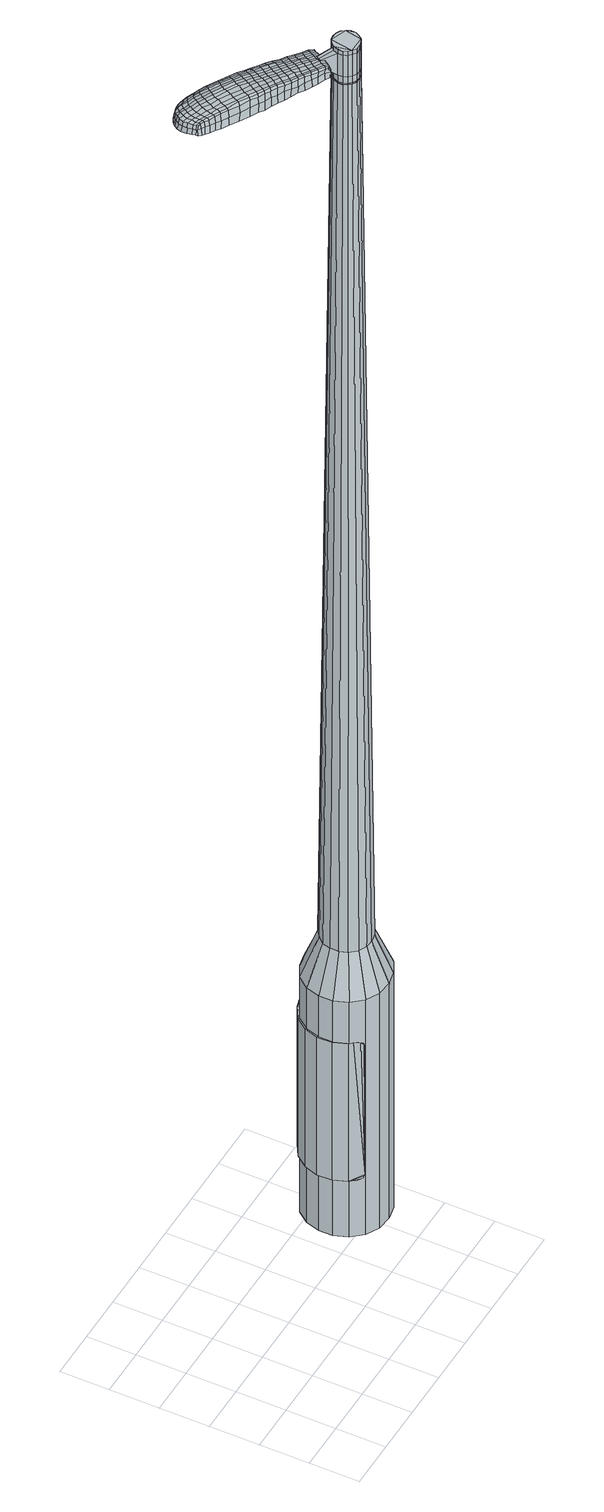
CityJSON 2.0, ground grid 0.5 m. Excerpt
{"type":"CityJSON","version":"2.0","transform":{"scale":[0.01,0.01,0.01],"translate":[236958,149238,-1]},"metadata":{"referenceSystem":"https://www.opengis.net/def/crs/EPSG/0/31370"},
"CityObjects":{
"object1":{"type":"GenericCityObject","attributes":{"cluster":271,"mean_distance_to_centroid":0.177,"new_centroid_x":236960.61,"new_centroid_y":149239.27,"mean_distance_to_camera":7.05,"H1":11.97,"H2":8.69,"Z_final":111.87,"cluster2":-1,"proj_x":236963.17,"proj_y":149234.54,"id_line":38712,"bearing_l":241.57,"distance":5.37,"orientation":"right","G_obj":151.57},"geometry":[{"type":"MultiSurface","lod":"2","boundaries":[[[0,1,2,3]],[[1,4,5,2]],[[4,6,7,5]],[[6,8,9,7]],[[8,10,11,9]],[[10,12,13,11]],[[12,14,15,13]],[[14,16,17,15]],[[16,18,19,17]],[[18,20,21,19]],[[20,22,23,21]],[[22,24,25,23]],[[24,26,27,25]],[[26,28,29,27]],[[28,30,31,29]],[[30,32,33,31]],[[32,34,35,33]],[[34,0,3,35]],[[36,37,38,39]],[[38,40,41,42]],[[41,43,42]],[[42,44,45,46]],[[45,47,46]],[[46,48,49,50]],[[49,51,50]],[[42,46,50,38]],[[50,52,39,38]],[[53,36,39]],[[2,5,7,35]],[[7,9,11,15]],[[11,13,15]],[[15,17,19,23]],[[19,21,23]],[[23,25,27,31]],[[27,29,31]],[[15,23,31,7]],[[31,33,35,7]],[[3,2,35]],[[1,0,54,55]],[[0,34,56,54]],[[34,32,57,56]],[[32,30,58,57]],[[30,28,59,58]],[[28,26,60,59]],[[26,24,61,60]],[[24,22,62,61]],[[22,20,63,62]],[[20,18,64,63]],[[18,16,65,64]],[[16,14,66,65]],[[14,12,67,66]],[[12,10,68,67]],[[10,8,69,68]],[[8,6,70,69]],[[6,4,71,70]],[[4,1,55,71]],[[55,54,72,73]],[[54,56,74,72]],[[56,57,75,74]],[[57,58,76,75]],[[58,59,77,76]],[[59,60,78,77]],[[60,61,79,78]],[[61,62,80,79]],[[62,63,81,80]],[[63,64,82,81]],[[64,65,83,82]],[[65,66,84,83]],[[66,67,85,84]],[[67,68,86,85]],[[68,69,87,86]],[[69,70,88,87]],[[70,71,89,88]],[[71,55,73,89]],[[90,91,92,73]],[[93,94,91,90]],[[95,96,94,93]],[[97,98,96,95]],[[99,100,98,97]],[[101,102,100,99]],[[79,103,102,101]],[[80,104,103,79]],[[105,106,104,80]],[[82,107,106,105]],[[108,109,107,82]],[[110,111,109,108]],[[85,112,111,110]],[[113,114,112,85]],[[115,116,114,113]],[[117,118,116,115]],[[119,120,118,117]],[[73,92,120,119]],[[121,122,123,124]],[[125,121,124,126]],[[127,125,126,128]],[[129,127,128,130]],[[131,129,130,132]],[[133,131,132,134]],[[135,133,134,136]],[[137,135,136,138]],[[139,137,138,140]],[[141,139,140,142]],[[143,141,142,144]],[[145,143,144,146]],[[147,145,146,148]],[[149,147,148,150]],[[151,149,150,152]],[[153,151,152,154]],[[72,90,73]],[[72,74,93,90]],[[74,75,95,93]],[[75,76,97,95]],[[76,77,99,97]],[[77,78,101,99]],[[78,79,101]],[[81,105,80]],[[81,82,105]],[[83,108,82]],[[83,84,110,108]],[[84,85,110]],[[86,113,85]],[[86,87,115,113]],[[87,88,117,115]],[[88,89,119,117]],[[89,73,119]],[[155,92,91]],[[156,120,92]],[[156,157,118,120]],[[157,158,116,118]],[[158,159,114,116]],[[159,112,114]],[[160,111,112]],[[160,161,109,111]],[[161,107,109]],[[162,106,107]],[[162,104,106]],[[163,102,103]],[[163,164,100,102]],[[164,165,98,100]],[[165,166,96,98]],[[166,167,94,96]],[[167,155,91,94]],[[39,52,153,168]],[[92,155,169,154]],[[53,39,168,122]],[[155,167,123,169]],[[36,53,122,121]],[[167,166,124,123]],[[37,36,121,125]],[[166,165,126,124]],[[38,37,125,127]],[[165,164,128,126]],[[40,38,127,129]],[[164,163,130,128]],[[41,40,129,131]],[[163,103,132,130]],[[43,41,131,133]],[[103,104,134,132]],[[42,43,133,135]],[[104,162,136,134]],[[44,42,135,137]],[[162,107,138,136]],[[45,44,137,139]],[[107,161,140,138]],[[47,45,139,141]],[[161,160,142,140]],[[46,47,141,143]],[[160,112,144,142]],[[48,46,143,145]],[[112,159,146,144]],[[49,48,145,147]],[[159,158,148,146]],[[51,49,147,149]],[[158,157,150,148]],[[50,51,149,151]],[[157,156,152,150]],[[52,50,151,153]],[[156,92,154,152]],[[153,154,170,171]],[[154,169,172,170]],[[169,123,173,172]],[[123,122,174,173]],[[122,168,175,174]],[[168,153,171,175]],[[176,177,178,179]],[[180,176,179,181]],[[176,180,182,183]],[[177,176,183,184]],[[185,186,187,188]],[[189,185,188,190]],[[185,189,191,192]],[[186,185,192,193]],[[194,195,196,197]],[[198,194,197,199]],[[194,198,200,201]],[[195,194,201,202]],[[203,204,205,206]],[[207,203,206,208]],[[203,207,209,210]],[[204,203,210,211]],[[212,213,214,215]],[[216,212,215,217]],[[212,216,218,219]],[[213,212,219,220]],[[221,222,223,224]],[[225,221,224,226]],[[221,225,227,228]],[[222,221,228,229]],[[230,231,232,233]],[[222,230,233,223]],[[230,222,229,234]],[[231,230,234,235]],[[236,237,238,239]],[[231,236,239,232]],[[236,231,235,240]],[[237,236,240,241]],[[242,180,181,243]],[[237,242,243,238]],[[242,237,241,244]],[[180,242,244,182]],[[245,246,247,248]],[[249,245,248,250]],[[245,249,251,252]],[[246,245,252,253]],[[254,255,256,257]],[[246,254,257,247]],[[254,246,253,258]],[[255,254,258,259]],[[260,261,262,263]],[[255,260,263,256]],[[260,255,259,264]],[[261,260,264,265]],[[266,267,268,269]],[[261,266,269,262]],[[266,261,265,270]],[[267,266,270,271]],[[272,177,184,273]],[[267,272,273,268]],[[272,267,271,274]],[[177,272,274,178]],[[275,276,277,278]],[[279,275,278,280]],[[275,279,281,282]],[[276,275,282,283]],[[284,285,286,287]],[[276,284,287,277]],[[284,276,283,288]],[[285,284,288,289]],[[290,291,292,293]],[[285,290,293,286]],[[290,285,289,294]],[[291,290,294,295]],[[296,189,190,297]],[[291,296,297,292]],[[296,291,295,298]],[[189,296,298,191]],[[299,300,301,302]],[[303,299,302,304]],[[299,303,305,306]],[[300,299,306,307]],[[308,309,310,311]],[[300,308,311,301]],[[308,300,307,312]],[[309,308,312,313]],[[314,315,316,317]],[[309,314,317,310]],[[314,309,313,318]],[[315,314,318,319]],[[320,321,322,323]],[[315,320,323,316]],[[320,315,319,324]],[[321,320,324,325]],[[326,186,193,327]],[[321,326,327,322]],[[326,321,325,328]],[[186,326,328,187]],[[329,215,214,330]],[[331,329,330,332]],[[329,331,333,334]],[[215,329,334,217]],[[335,331,332,336]],[[337,335,336,338]],[[335,337,339,340]],[[331,335,340,333]],[[341,337,338,342]],[[343,341,342,344]],[[341,343,345,346]],[[337,341,346,339]],[[347,343,344,348]],[[349,347,348,350]],[[347,349,351,352]],[[343,347,352,345]],[[353,349,350,354]],[[204,353,354,205]],[[353,204,211,355]],[[349,353,355,351]],[[356,357,202,201]],[[358,356,201,200]],[[356,358,359,360]],[[357,356,360,361]],[[362,363,361,360]],[[364,362,360,359]],[[362,364,365,366]],[[363,362,366,367]],[[368,369,367,366]],[[370,368,366,365]],[[368,370,371,372]],[[369,368,372,373]],[[374,375,373,372]],[[376,374,372,371]],[[374,376,209,207]],[[375,374,207,208]],[[377,378,379,380]],[[279,377,380,281]],[[377,279,280,381]],[[378,377,381,382]],[[383,198,199,384]],[[378,383,384,379]],[[383,378,382,385]],[[198,383,385,200]],[[386,387,388,389]],[[225,386,389,227]],[[386,225,226,390]],[[387,386,390,391]],[[392,393,394,395]],[[387,392,395,388]],[[392,387,391,396]],[[393,392,396,397]],[[398,195,202,399]],[[393,398,399,394]],[[398,393,397,400]],[[195,398,400,196]],[[401,402,403,404]],[[183,401,404,184]],[[401,183,182,405]],[[402,401,405,406]],[[407,408,409,410]],[[402,407,410,403]],[[407,402,406,411]],[[408,407,411,412]],[[413,206,205,414]],[[408,413,414,409]],[[413,408,412,415]],[[206,413,415,208]],[[416,417,418,419]],[[188,416,419,190]],[[416,188,187,420]],[[417,416,420,421]],[[422,210,209,423]],[[417,422,423,418]],[[422,417,421,424]],[[210,422,424,211]],[[425,426,427,428]],[[303,425,428,305]],[[425,303,304,429]],[[426,425,429,430]],[[431,216,217,432]],[[426,431,432,427]],[[431,426,430,433]],[[216,431,433,218]],[[434,435,436,437]],[[249,434,437,251]],[[434,249,250,438]],[[435,434,438,439]],[[440,441,442,443]],[[435,440,443,436]],[[440,435,439,444]],[[441,440,444,445]],[[446,213,220,447]],[[441,446,447,442]],[[446,441,445,448]],[[213,446,448,214]],[[449,450,439,438]],[[248,449,438,250]],[[449,248,247,451]],[[450,449,451,452]],[[453,454,445,444]],[[450,453,444,439]],[[453,450,452,455]],[[454,453,455,456]],[[457,330,214,448]],[[454,457,448,445]],[[457,454,456,458]],[[330,457,458,332]],[[459,460,461,462]],[[306,459,462,307]],[[459,306,305,428]],[[460,459,428,427]],[[463,334,333,464]],[[460,463,464,461]],[[463,460,427,432]],[[334,463,432,217]],[[465,466,452,451]],[[257,465,451,247]],[[465,257,256,467]],[[466,465,467,468]],[[469,470,456,455]],[[466,469,455,452]],[[469,466,468,471]],[[470,469,471,472]],[[473,336,332,458]],[[470,473,458,456]],[[473,470,472,474]],[[336,473,474,338]],[[475,476,477,478]],[[312,475,478,313]],[[475,312,307,462]],[[476,475,462,461]],[[479,340,339,480]],[[476,479,480,477]],[[479,476,461,464]],[[340,479,464,333]],[[481,482,468,467]],[[263,481,467,256]],[[481,263,262,483]],[[482,481,483,484]],[[485,486,472,471]],[[482,485,471,468]],[[485,482,484,487]],[[486,485,487,488]],[[489,342,338,474]],[[486,489,474,472]],[[489,486,488,490]],[[342,489,490,344]],[[491,492,493,494]],[[318,491,494,319]],[[491,318,313,478]],[[492,491,478,477]],[[495,346,345,496]],[[492,495,496,493]],[[495,492,477,480]],[[346,495,480,339]],[[497,498,484,483]],[[269,497,483,262]],[[497,269,268,499]],[[498,497,499,500]],[[501,502,488,487]],[[498,501,487,484]],[[501,498,500,503]],[[502,501,503,504]],[[505,348,344,490]],[[502,505,490,488]],[[505,502,504,506]],[[348,505,506,350]],[[507,508,509,510]],[[324,507,510,325]],[[507,324,319,494]],[[508,507,494,493]],[[511,352,351,512]],[[508,511,512,509]],[[511,508,493,496]],[[352,511,496,345]],[[513,514,500,499]],[[273,513,499,268]],[[513,273,184,404]],[[514,513,404,403]],[[515,516,504,503]],[[514,515,503,500]],[[515,514,403,410]],[[516,515,410,409]],[[517,354,350,506]],[[516,517,506,504]],[[517,516,409,414]],[[354,517,414,205]],[[518,519,421,420]],[[328,518,420,187]],[[518,328,325,510]],[[519,518,510,509]],[[520,355,211,424]],[[519,520,424,421]],[[520,519,509,512]],[[355,520,512,351]],[[521,522,382,381]],[[278,521,381,280]],[[521,278,277,523]],[[522,521,523,524]],[[525,358,200,385]],[[522,525,385,382]],[[525,522,524,526]],[[358,525,526,359]],[[527,528,529,530]],[[228,527,530,229]],[[527,228,227,389]],[[528,527,389,388]],[[531,532,533,534]],[[528,531,534,529]],[[531,528,388,395]],[[532,531,395,394]],[[535,357,361,536]],[[532,535,536,533]],[[535,532,394,399]],[[357,535,399,202]],[[537,538,524,523]],[[287,537,523,277]],[[537,287,286,539]],[[538,537,539,540]],[[541,364,359,526]],[[538,541,526,524]],[[541,538,540,542]],[[364,541,542,365]],[[543,544,545,546]],[[234,543,546,235]],[[543,234,229,530]],[[544,543,530,529]],[[547,548,549,550]],[[544,547,550,545]],[[547,544,529,534]],[[548,547,534,533]],[[551,363,367,552]],[[548,551,552,549]],[[551,548,533,536]],[[363,551,536,361]],[[553,554,540,539]],[[293,553,539,286]],[[553,293,292,555]],[[554,553,555,556]],[[557,370,365,542]],[[554,557,542,540]],[[557,554,556,558]],[[370,557,558,371]],[[559,560,561,562]],[[240,559,562,241]],[[559,240,235,546]],[[560,559,546,545]],[[563,564,565,566]],[[560,563,566,561]],[[563,560,545,550]],[[564,563,550,549]],[[567,369,373,568]],[[564,567,568,565]],[[567,564,549,552]],[[369,567,552,367]],[[569,570,556,555]],[[297,569,555,292]],[[569,297,190,419]],[[570,569,419,418]],[[571,376,371,558]],[[570,571,558,556]],[[571,570,418,423]],[[376,571,423,209]],[[572,573,406,405]],[[244,572,405,182]],[[572,244,241,562]],[[573,572,562,561]],[[574,575,412,411]],[[573,574,411,406]],[[574,573,561,566]],[[575,574,566,565]],[[576,375,208,415]],[[575,576,415,412]],[[576,575,565,568]],[[375,576,568,373]],[[577,578,579,580]],[[580,579,581,582]],[[583,581,579,584]],[[584,579,578,585]],[[586,587,588,589]],[[589,588,590,591]],[[592,590,588,593]],[[593,588,587,594]],[[595,596,597,598]],[[598,597,599,600]],[[601,599,597,602]],[[602,597,596,603]],[[604,605,606,607]],[[607,606,608,609]],[[610,608,606,611]],[[611,606,605,612]],[[613,614,615,616]],[[616,615,617,618]],[[619,617,615,620]],[[620,615,614,621]],[[622,623,624,625]],[[625,624,626,627]],[[628,626,624,629]],[[629,624,623,630]],[[631,632,633,634]],[[634,633,623,622]],[[630,623,633,635]],[[635,633,632,636]],[[637,638,639,640]],[[640,639,632,631]],[[636,632,639,641]],[[641,639,638,642]],[[582,581,643,644]],[[644,643,638,637]],[[642,638,643,645]],[[645,643,581,583]],[[646,647,648,649]],[[649,648,650,651]],[[652,650,648,653]],[[653,648,647,654]],[[655,656,657,658]],[[658,657,647,646]],[[654,647,657,659]],[[659,657,656,660]],[[661,662,663,664]],[[664,663,656,655]],[[660,656,663,665]],[[665,663,662,666]],[[667,668,669,670]],[[670,669,662,661]],[[666,662,669,671]],[[671,669,668,672]],[[585,578,673,674]],[[674,673,668,667]],[[672,668,673,675]],[[675,673,578,577]],[[676,677,678,679]],[[679,678,680,681]],[[682,680,678,683]],[[683,678,677,684]],[[685,686,687,688]],[[688,687,677,676]],[[684,677,687,689]],[[689,687,686,690]],[[691,692,693,694]],[[694,693,686,685]],[[690,686,693,695]],[[695,693,692,696]],[[591,590,697,698]],[[698,697,692,691]],[[696,692,697,699]],[[699,697,590,592]],[[700,701,702,703]],[[703,702,704,705]],[[706,704,702,707]],[[707,702,701,708]],[[709,710,711,712]],[[712,711,701,700]],[[708,701,711,713]],[[713,711,710,714]],[[715,716,717,718]],[[718,717,710,709]],[[714,710,717,719]],[[719,717,716,720]],[[721,722,723,724]],[[724,723,716,715]],[[720,716,723,725]],[[725,723,722,726]],[[594,587,727,728]],[[728,727,722,721]],[[726,722,727,729]],[[729,727,587,586]],[[613,616,730,731]],[[731,730,732,733]],[[734,732,730,735]],[[735,730,616,618]],[[733,732,736,737]],[[737,736,738,739]],[[740,738,736,741]],[[741,736,732,734]],[[739,738,742,743]],[[743,742,744,745]],[[746,744,742,747]],[[747,742,738,740]],[[745,744,748,749]],[[749,748,750,751]],[[752,750,748,753]],[[753,748,744,746]],[[751,750,754,755]],[[755,754,605,604]],[[612,605,754,756]],[[756,754,750,752]],[[603,757,758,602]],[[602,758,759,601]],[[760,759,758,761]],[[761,758,757,762]],[[762,763,764,761]],[[761,764,765,760]],[[766,765,764,767]],[[767,764,763,768]],[[768,769,770,767]],[[767,770,771,766]],[[772,771,770,773]],[[773,770,769,774]],[[774,775,776,773]],[[773,776,777,772]],[[610,777,776,608]],[[608,776,775,609]],[[778,779,780,781]],[[781,780,680,682]],[[681,680,780,782]],[[782,780,779,783]],[[600,599,784,785]],[[785,784,779,778]],[[783,779,784,786]],[[786,784,599,601]],[[787,788,789,790]],[[790,789,626,628]],[[627,626,789,791]],[[791,789,788,792]],[[793,794,795,796]],[[796,795,788,787]],[[792,788,795,797]],[[797,795,794,798]],[[603,596,799,800]],[[800,799,794,793]],[[798,794,799,801]],[[801,799,596,595]],[[802,803,804,805]],[[805,804,584,585]],[[583,584,804,806]],[[806,804,803,807]],[[808,809,810,811]],[[811,810,803,802]],[[807,803,810,812]],[[812,810,809,813]],[[604,607,814,815]],[[815,814,809,808]],[[813,809,814,816]],[[816,814,607,609]],[[817,818,819,820]],[[820,819,589,591]],[[586,589,819,821]],[[821,819,818,822]],[[610,611,823,824]],[[824,823,818,817]],[[822,818,823,825]],[[825,823,611,612]],[[826,827,828,829]],[[829,828,704,706]],[[705,704,828,830]],[[830,828,827,831]],[[618,617,832,833]],[[833,832,827,826]],[[831,827,832,834]],[[834,832,617,619]],[[835,836,837,838]],[[838,837,650,652]],[[651,650,837,839]],[[839,837,836,840]],[[841,842,843,844]],[[844,843,836,835]],[[840,836,843,845]],[[845,843,842,846]],[[621,614,847,848]],[[848,847,842,841]],[[846,842,847,849]],[[849,847,614,613]],[[840,850,851,839]],[[839,851,649,651]],[[646,649,851,852]],[[852,851,850,853]],[[846,854,855,845]],[[845,855,850,840]],[[853,850,855,856]],[[856,855,854,857]],[[613,731,858,849]],[[849,858,854,846]],[[857,854,858,859]],[[859,858,731,733]],[[860,861,862,863]],[[863,862,707,708]],[[706,707,862,829]],[[829,862,861,826]],[[734,735,864,865]],[[865,864,861,860]],[[826,861,864,833]],[[833,864,735,618]],[[853,866,867,852]],[[852,867,658,646]],[[655,658,867,868]],[[868,867,866,869]],[[857,870,871,856]],[[856,871,866,853]],[[869,866,871,872]],[[872,871,870,873]],[[733,737,874,859]],[[859,874,870,857]],[[873,870,874,875]],[[875,874,737,739]],[[876,877,878,879]],[[879,878,713,714]],[[708,713,878,863]],[[863,878,877,860]],[[740,741,880,881]],[[881,880,877,876]],[[860,877,880,865]],[[865,880,741,734]],[[869,882,883,868]],[[868,883,664,655]],[[661,664,883,884]],[[884,883,882,885]],[[873,886,887,872]],[[872,887,882,869]],[[885,882,887,888]],[[888,887,886,889]],[[739,743,890,875]],[[875,890,886,873]],[[889,886,890,891]],[[891,890,743,745]],[[892,893,894,895]],[[895,894,719,720]],[[714,719,894,879]],[[879,894,893,876]],[[746,747,896,897]],[[897,896,893,892]],[[876,893,896,881]],[[881,896,747,740]],[[885,898,899,884]],[[884,899,670,661]],[[667,670,899,900]],[[900,899,898,901]],[[889,902,903,888]],[[888,903,898,885]],[[901,898,903,904]],[[904,903,902,905]],[[745,749,906,891]],[[891,906,902,889]],[[905,902,906,907]],[[907,906,749,751]],[[908,909,910,911]],[[911,910,725,726]],[[720,725,910,895]],[[895,910,909,892]],[[752,753,912,913]],[[913,912,909,908]],[[892,909,912,897]],[[897,912,753,746]],[[901,914,915,900]],[[900,915,674,667]],[[585,674,915,805]],[[805,915,914,802]],[[905,916,917,904]],[[904,917,914,901]],[[802,914,917,811]],[[811,917,916,808]],[[751,755,918,907]],[[907,918,916,905]],[[808,916,918,815]],[[815,918,755,604]],[[822,919,920,821]],[[821,920,729,586]],[[726,729,920,911]],[[911,920,919,908]],[[612,756,921,825]],[[825,921,919,822]],[[908,919,921,913]],[[913,921,756,752]],[[783,922,923,782]],[[782,923,679,681]],[[676,679,923,924]],[[924,923,922,925]],[[601,759,926,786]],[[786,926,922,783]],[[925,922,926,927]],[[927,926,759,760]],[[928,929,930,931]],[[931,930,629,630]],[[628,629,930,790]],[[790,930,929,787]],[[932,933,934,935]],[[935,934,929,928]],[[787,929,934,796]],[[796,934,933,793]],[[762,757,936,937]],[[937,936,933,932]],[[793,933,936,800]],[[800,936,757,603]],[[925,938,939,924]],[[924,939,688,676]],[[685,688,939,940]],[[940,939,938,941]],[[760,765,942,927]],[[927,942,938,925]],[[941,938,942,943]],[[943,942,765,766]],[[944,945,946,947]],[[947,946,635,636]],[[630,635,946,931]],[[931,946,945,928]],[[948,949,950,951]],[[951,950,945,944]],[[928,945,950,935]],[[935,950,949,932]],[[768,763,952,953]],[[953,952,949,948]],[[932,949,952,937]],[[937,952,763,762]],[[941,954,955,940]],[[940,955,694,685]],[[691,694,955,956]],[[956,955,954,957]],[[766,771,958,943]],[[943,958,954,941]],[[957,954,958,959]],[[959,958,771,772]],[[960,961,962,963]],[[963,962,641,642]],[[636,641,962,947]],[[947,962,961,944]],[[964,965,966,967]],[[967,966,961,960]],[[944,961,966,951]],[[951,966,965,948]],[[774,769,968,969]],[[969,968,965,964]],[[948,965,968,953]],[[953,968,769,768]],[[957,970,971,956]],[[956,971,698,691]],[[591,698,971,820]],[[820,971,970,817]],[[772,777,972,959]],[[959,972,970,957]],[[817,970,972,824]],[[824,972,777,610]],[[807,973,974,806]],[[806,974,645,583]],[[642,645,974,963]],[[963,974,973,960]],[[813,975,976,812]],[[812,976,973,807]],[[960,973,976,967]],[[967,976,975,964]],[[609,775,977,816]],[[816,977,975,813]],[[964,975,977,969]],[[969,977,775,774]],[[577,580,179,178]],[[580,582,181,179]],[[592,593,192,191]],[[593,594,193,192]],[[595,598,197,196]],[[598,600,199,197]],[[619,620,219,218]],[[620,621,220,219]],[[622,625,224,223]],[[625,627,226,224]],[[631,634,233,232]],[[634,622,223,233]],[[637,640,239,238]],[[640,631,232,239]],[[582,644,243,181]],[[644,637,238,243]],[[652,653,252,251]],[[653,654,253,252]],[[654,659,258,253]],[[659,660,259,258]],[[660,665,264,259]],[[665,666,265,264]],[[666,671,270,265]],[[671,672,271,270]],[[672,675,274,271]],[[675,577,178,274]],[[682,683,282,281]],[[683,684,283,282]],[[684,689,288,283]],[[689,690,289,288]],[[690,695,294,289]],[[695,696,295,294]],[[696,699,298,295]],[[699,592,191,298]],[[700,703,302,301]],[[703,705,304,302]],[[709,712,311,310]],[[712,700,301,311]],[[715,718,317,316]],[[718,709,310,317]],[[721,724,323,322]],[[724,715,316,323]],[[594,728,327,193]],[[728,721,322,327]],[[778,781,380,379]],[[781,682,281,380]],[[600,785,384,199]],[[785,778,379,384]],[[627,791,390,226]],[[791,792,391,390]],[[792,797,396,391]],[[797,798,397,396]],[[798,801,400,397]],[[801,595,196,400]],[[705,830,429,304]],[[830,831,430,429]],[[831,834,433,430]],[[834,619,218,433]],[[835,838,437,436]],[[838,652,251,437]],[[841,844,443,442]],[[844,835,436,443]],[[621,848,447,220]],[[848,841,442,447]],[[978,979,980,981]],[[982,983,981,980]],[[984,985,986,987]],[[988,989,990,991]],[[979,992,993,980]],[[994,982,980,993]],[[995,984,987,996]],[[997,998,989,988]],[[992,999,1000,993]],[[1000,1001,994,993]],[[1002,995,996,1003]],[[1004,998,997,1005]],[[999,1006,1007,1000]],[[1007,1008,1001,1000]],[[1009,1002,1003,1010]],[[1011,1004,1005,1012]],[[1013,1014,1015,1016]],[[1017,1018,1014,1013]],[[1017,1019,1020,1018]],[[1019,1021,1022,1020]],[[1023,1024,1025,1026]],[[1027,1028,1024,1023]],[[1029,1030,1028,1027]],[[1031,1032,1030,1029]],[[1026,1015,1014,1023]],[[1023,1014,1018,1027]],[[1018,1020,1029,1027]],[[1020,1022,1031,1029]],[[987,986,983,982]],[[996,987,982,994]],[[1001,1003,996,994]],[[1008,1010,1003,1001]],[[988,991,985,984]],[[997,988,984,995]],[[1005,997,995,1002]],[[1012,1005,1002,1009]],[[989,1013,1016,990]],[[998,1017,1013,989]],[[1019,1017,998,1004]],[[1021,1019,1004,1011]],[[1033,1034,1035,1036]],[[1035,1037,1038,1039]],[[1035,1039,1040,1041]],[[1035,1041,1036]],[[1042,1033,1036,1043]],[[1044,1043,1036,1045]],[[1046,1045,1036]],[[1047,1035,1034,1048]],[[1049,1047,1048,1050]],[[1051,1049,1050,1052]],[[1053,1051,1052,1054]],[[1055,1053,1054,1056]],[[1056,1057,1058,1059]],[[1056,1059,1060,1061]],[[1056,1061,1062,1063]],[[1062,1064,1065,1066]],[[1062,1066,1067,1068]],[[1062,1068,1063]],[[1056,1063,1055]],[[1069,1070,1034,1033]],[[1071,1072,1037,1035]],[[1073,1074,1046,1036]],[[1070,1075,1048,1034]],[[1076,1071,1035,1047]],[[1075,1077,1050,1048]],[[1078,1076,1047,1049]],[[1077,1079,1052,1050]],[[1080,1078,1049,1051]],[[1079,1081,1054,1052]],[[1082,1080,1051,1053]],[[1081,1083,1056,1054]],[[1084,1082,1053,1055]],[[1083,1085,1057,1056]],[[1086,1087,1064,1062]],[[1088,1084,1055,1063]],[[1058,1057,1085,1089]],[[1059,1058,1089,1090]],[[1060,1059,1090,1091]],[[1061,1060,1091,1092]],[[1062,1061,1092,1086]],[[1093,1069,1033,1042]],[[1094,1093,1042,1043]],[[1095,1094,1043,1044]],[[1096,1095,1044,1045]],[[1074,1096,1045,1046]],[[1038,1037,1072,1097]],[[1065,1064,1087,1098]],[[1039,1038,1097,1099]],[[1040,1039,1099,1100]],[[1041,1040,1100,1101]],[[1036,1041,1101,1073]],[[1066,1065,1098,1102]],[[1067,1066,1102,1103]],[[1068,1067,1103,1104]],[[1063,1068,1104,1088]]]}]}
},
"vertices":[
[221,146,384],[230,158,384],[230,158,96],[221,146,96],[243,165,384],[243,165,96],[257,168,384],[257,168,96],[272,166,384],[272,166,96],[285,159,384],[285,159,96],[295,148,384],[295,148,96],[300,135,384],[300,135,96],[300,120,384],[300,120,96],[296,106,384],[296,106,96],[287,94,384],[287,94,96],[274,87,384],[274,87,96],[260,84,384],[260,84,96],[245,86,384],[245,86,96],[232,93,384],[232,93,96],[222,104,384],[222,104,96],[217,118,384],[217,118,96],[217,132,384],[217,132,96],[245,123,1524],[247,119,1524],[250,116,1524],[247,133,1524],[254,113,1524],[259,113,1524],[267,116,1524],[263,114,1524],[270,120,1524],[272,124,1524],[270,133,1524],[272,129,1524],[267,137,1524],[263,139,1524],[254,139,1524],[258,140,1524],[250,136,1524],[245,128,1524],[236,138,429],[242,145,429],[234,130,429],[234,121,429],[237,113,429],[243,106,429],[251,102,429],[259,101,429],[268,103,429],[275,107,429],[281,114,429],[283,122,429],[283,131,429],[280,139,429],[274,146,429],[267,150,429],[258,151,429],[249,150,429],[247,133,1483],[250,136,1483],[245,128,1483],[245,123,1483],[247,119,1483],[250,116,1483],[254,113,1483],[259,113,1483],[263,114,1483],[267,116,1483],[270,120,1483],[272,124,1483],[272,129,1483],[270,133,1483],[267,137,1483],[263,139,1483],[258,140,1483],[254,139,1483],[247,132,1483],[247,132,1485],[250,136,1485],[246,128,1483],[246,128,1485],[246,124,1483],[246,124,1485],[248,119,1483],[248,119,1485],[251,116,1483],[251,116,1485],[254,114,1483],[254,114,1485],[259,113,1485],[263,114,1485],[267,117,1483],[267,117,1485],[270,120,1485],[271,124,1483],[271,124,1485],[271,129,1483],[271,129,1485],[270,133,1485],[267,136,1483],[267,136,1485],[263,138,1483],[263,138,1485],[258,139,1483],[258,139,1485],[254,138,1483],[254,138,1485],[245,123,1519],[245,128,1519],[245,128,1493],[245,123,1493],[247,119,1519],[247,119,1493],[250,116,1519],[250,116,1493],[254,113,1519],[254,113,1493],[259,113,1519],[259,113,1493],[263,114,1519],[263,114,1493],[267,116,1519],[267,116,1493],[270,120,1519],[270,120,1493],[272,124,1519],[272,124,1493],[272,129,1519],[272,129,1493],[270,133,1519],[270,133,1493],[267,137,1519],[267,137,1493],[263,139,1519],[263,139,1493],[258,140,1519],[258,140,1493],[254,139,1519],[254,139,1493],[250,136,1519],[250,136,1493],[247,133,1485],[254,139,1485],[258,140,1485],[263,139,1485],[267,137,1485],[272,129,1485],[272,124,1485],[267,116,1485],[254,113,1485],[250,116,1485],[247,119,1485],[245,123,1485],[245,128,1485],[247,133,1519],[247,133,1493],[232,144,1513],[232,144,1518],[230,141,1513],[229,139,1513],[229,139,1518],[230,141,1518],[174,194,1519],[181,190,1518],[180,192,1509],[174,196,1510],[167,198,1519],[167,200,1510],[167,196,1526],[175,192,1525],[181,188,1525],[156,160,1519],[162,157,1518],[164,158,1525],[157,161,1525],[148,164,1519],[150,165,1526],[146,163,1510],[154,159,1510],[160,156,1509],[100,210,1519],[102,214,1519],[101,214,1513],[99,211,1513],[99,206,1519],[98,207,1513],[100,206,1524],[101,210,1524],[103,213,1524],[165,175,1530],[171,172,1529],[173,175,1529],[167,178,1530],[157,180,1531],[158,183,1531],[155,176,1530],[163,172,1530],[170,169,1529],[236,137,1512],[237,139,1512],[236,140,1517],[235,138,1517],[235,134,1512],[234,135,1517],[234,135,1506],[235,137,1506],[237,140,1506],[122,221,1519],[125,220,1519],[125,221,1512],[122,222,1512],[119,221,1518],[119,223,1512],[120,220,1522],[121,220,1523],[124,218,1524],[129,218,1519],[134,216,1519],[134,217,1512],[129,220,1512],[129,216,1524],[134,214,1525],[140,213,1519],[147,209,1519],[146,211,1511],[139,215,1511],[140,211,1526],[147,208,1526],[157,204,1519],[156,206,1510],[157,202,1526],[237,155,1513],[231,159,1513],[231,158,1518],[237,154,1517],[242,152,1512],[241,152,1516],[242,153,1506],[237,156,1507],[231,161,1507],[224,163,1514],[218,167,1515],[218,166,1520],[225,162,1519],[224,165,1507],[218,169,1507],[212,171,1515],[205,175,1516],[206,173,1522],[212,169,1521],[211,173,1508],[205,177,1508],[199,179,1517],[193,183,1517],[193,181,1524],[199,177,1523],[199,181,1508],[193,185,1509],[187,186,1518],[187,185,1524],[186,188,1509],[104,190,1519],[107,188,1519],[108,189,1524],[105,191,1523],[102,192,1518],[103,192,1522],[101,191,1512],[103,189,1512],[105,187,1512],[111,185,1519],[116,182,1519],[117,183,1525],[112,186,1524],[109,184,1512],[114,181,1512],[121,179,1519],[128,175,1519],[129,176,1526],[122,180,1526],[119,178,1511],[126,174,1511],[138,169,1519],[139,170,1526],[136,169,1510],[223,129,1513],[216,132,1513],[214,131,1507],[221,128,1507],[228,126,1512],[227,126,1506],[227,128,1516],[224,129,1517],[217,132,1518],[209,135,1514],[202,138,1515],[201,137,1507],[208,134,1507],[210,136,1519],[204,139,1520],[195,141,1515],[189,144,1516],[187,144,1508],[194,141,1508],[197,142,1521],[190,145,1522],[182,148,1517],[175,151,1517],[174,150,1509],[180,147,1508],[184,148,1523],[177,152,1524],[169,154,1518],[167,153,1509],[170,155,1524],[230,140,1519],[231,142,1519],[224,144,1520],[225,146,1520],[222,141,1520],[229,138,1519],[217,147,1522],[218,150,1522],[211,151,1523],[212,153,1523],[209,148,1523],[216,145,1521],[204,154,1524],[205,157,1524],[197,158,1525],[199,160,1525],[196,155,1525],[202,152,1524],[191,161,1526],[192,164,1526],[184,165,1527],[186,168,1527],[183,162,1527],[189,158,1526],[178,168,1528],[179,171,1528],[176,165,1528],[104,208,1527],[106,212,1527],[103,204,1526],[107,202,1527],[108,206,1528],[110,209,1528],[113,203,1529],[115,206,1529],[112,199,1528],[118,196,1530],[120,200,1530],[122,203,1530],[126,196,1531],[128,199,1531],[125,192,1530],[133,188,1531],[134,192,1531],[136,195,1531],[146,186,1531],[147,189,1531],[144,182,1531],[101,193,1518],[100,196,1519],[99,196,1513],[100,193,1513],[102,193,1523],[101,196,1523],[99,201,1519],[98,201,1513],[100,201,1524],[117,222,1518],[114,221,1518],[115,220,1523],[118,220,1523],[117,223,1513],[114,222,1513],[111,220,1519],[107,219,1519],[108,218,1524],[112,219,1523],[110,221,1513],[106,219,1513],[104,216,1519],[105,216,1524],[103,217,1513],[174,191,1528],[173,189,1528],[179,185,1528],[180,187,1527],[167,195,1528],[165,193,1529],[171,187,1529],[170,184,1530],[176,180,1529],[178,183,1528],[164,191,1529],[162,188,1530],[168,181,1530],[175,177,1529],[160,186,1531],[158,162,1528],[159,164,1529],[152,168,1529],[151,166,1528],[165,159,1527],[166,161,1528],[161,168,1529],[153,172,1530],[168,165,1528],[230,127,1512],[231,128,1512],[230,129,1517],[229,128,1517],[229,126,1506],[230,128,1506],[233,131,1512],[232,132,1517],[232,131,1506],[243,150,1512],[242,148,1512],[242,150,1506],[243,151,1506],[242,150,1517],[241,149,1517],[241,146,1512],[240,144,1512],[239,145,1506],[241,147,1506],[240,147,1517],[239,144,1517],[239,142,1512],[238,142,1506],[237,142,1517],[237,153,1519],[236,151,1519],[231,156,1520],[230,155,1520],[235,149,1519],[234,147,1519],[229,153,1520],[227,151,1520],[233,145,1519],[226,148,1520],[225,130,1519],[226,132,1519],[219,135,1520],[218,133,1520],[227,135,1519],[220,138,1520],[224,160,1521],[223,159,1521],[218,164,1522],[217,163,1522],[222,157,1521],[221,154,1521],[216,161,1522],[214,158,1523],[220,152,1522],[213,156,1523],[211,137,1521],[212,138,1521],[205,142,1522],[204,140,1522],[214,141,1521],[207,145,1522],[211,168,1523],[211,166,1523],[205,172,1524],[204,170,1524],[209,164,1523],[208,162,1524],[203,168,1525],[202,165,1525],[207,159,1524],[200,163,1525],[198,143,1523],[199,145,1523],[192,148,1524],[191,146,1524],[201,148,1524],[194,151,1525],[199,176,1525],[198,174,1525],[193,179,1526],[192,178,1526],[197,172,1526],[195,169,1526],[190,176,1527],[189,173,1527],[194,167,1526],[187,170,1527],[184,150,1525],[186,152,1525],[179,155,1526],[178,153,1526],[187,155,1526],[181,158,1527],[186,183,1527],[185,182,1527],[184,179,1527],[182,177,1528],[181,174,1528],[171,156,1527],[172,158,1527],[174,161,1528],[104,192,1525],[103,195,1525],[107,190,1526],[107,193,1526],[103,199,1526],[106,197,1527],[120,219,1525],[117,219,1525],[121,217,1526],[123,218,1525],[114,218,1525],[111,217,1526],[115,215,1527],[118,216,1526],[108,214,1526],[112,212,1527],[112,188,1526],[111,190,1527],[117,184,1527],[117,187,1528],[111,194,1528],[117,191,1529],[128,216,1526],[126,215,1527],[131,212,1528],[133,213,1527],[123,214,1527],[120,212,1528],[126,209,1529],[129,211,1528],[117,209,1528],[124,206,1530],[122,181,1528],[123,184,1529],[129,177,1528],[130,180,1529],[123,188,1529],[131,184,1530],[139,210,1528],[137,209,1528],[144,205,1529],[146,207,1528],[135,208,1529],[132,205,1530],[140,201,1530],[142,203,1530],[130,202,1530],[138,198,1531],[140,172,1529],[141,174,1529],[142,178,1530],[156,201,1528],[155,199,1529],[153,197,1530],[151,195,1530],[149,192,1531],[179,191,1509],[179,189,1518],[173,192,1518],[173,194,1509],[166,196,1519],[166,198,1510],[166,195,1525],[174,190,1525],[180,187,1525],[165,160,1525],[163,159,1518],[157,162,1518],[158,163,1525],[149,166,1519],[151,167,1525],[147,165,1510],[155,161,1509],[161,158,1509],[103,213,1513],[103,212,1519],[102,210,1519],[101,210,1513],[101,206,1519],[100,206,1513],[102,205,1524],[103,209,1524],[105,212,1524],[173,175,1528],[171,172,1528],[165,176,1529],[166,178,1529],[157,180,1529],[158,183,1529],[155,177,1529],[163,172,1529],[169,169,1528],[234,141,1516],[235,140,1512],[234,138,1512],[233,139,1516],[233,135,1512],[232,136,1516],[232,136,1506],[233,138,1506],[235,141,1506],[124,219,1512],[124,218,1519],[121,219,1518],[121,221,1512],[119,219,1518],[119,221,1512],[119,218,1522],[121,218,1523],[124,217,1523],[133,216,1512],[134,214,1519],[129,216,1519],[128,218,1512],[128,215,1524],[134,212,1525],[145,210,1511],[146,208,1519],[139,211,1519],[139,213,1511],[139,210,1525],[146,206,1526],[156,202,1519],[155,204,1510],[156,201,1526],[230,156,1518],[230,157,1513],[236,154,1513],[236,152,1517],[240,151,1512],[239,150,1515],[240,152,1506],[236,155,1506],[229,159,1507],[217,164,1520],[217,165,1514],[223,161,1514],[223,160,1519],[223,163,1507],[217,167,1507],[204,172,1522],[204,173,1516],[211,169,1515],[211,168,1521],[210,171,1508],[204,175,1508],[192,179,1523],[192,181,1517],[198,177,1516],[198,176,1522],[198,179,1508],[191,183,1508],[186,185,1517],[186,183,1524],[185,187,1509],[109,190,1523],[108,189,1519],[105,191,1518],[106,192,1523],[104,193,1518],[105,193,1522],[102,192,1512],[104,191,1512],[106,189,1512],[118,185,1525],[117,184,1519],[112,187,1519],[113,188,1524],[110,186,1512],[115,183,1512],[130,178,1526],[129,177,1519],[122,181,1519],[123,181,1525],[120,180,1511],[127,176,1511],[139,171,1519],[140,172,1526],[137,171,1510],[215,133,1507],[217,134,1513],[223,130,1513],[222,130,1506],[228,128,1512],[227,128,1506],[228,129,1515],[224,131,1517],[218,134,1518],[201,139,1507],[203,140,1514],[210,137,1514],[208,136,1507],[211,137,1519],[204,141,1520],[188,146,1508],[189,146,1516],[196,143,1515],[195,142,1508],[198,144,1521],[191,147,1522],[174,152,1508],[176,153,1517],[183,149,1516],[181,149,1508],[184,150,1522],[178,153,1523],[170,156,1517],[168,155,1509],[171,157,1524],[229,141,1518],[231,143,1518],[223,144,1519],[224,146,1519],[222,142,1519],[228,138,1518],[217,148,1520],[218,150,1520],[210,151,1521],[211,153,1521],[209,148,1521],[215,145,1520],[203,155,1523],[205,157,1523],[197,158,1524],[198,161,1524],[195,155,1524],[202,152,1523],[190,162,1525],[192,164,1525],[184,165,1526],[185,168,1526],[182,162,1526],[189,159,1525],[177,169,1527],[179,171,1527],[176,166,1527],[107,211,1526],[105,208,1526],[104,204,1525],[107,202,1526],[108,206,1526],[110,209,1526],[116,206,1528],[114,203,1528],[113,199,1527],[119,196,1528],[120,199,1529],[122,202,1529],[128,199,1530],[127,196,1530],[125,193,1529],[133,188,1530],[134,192,1530],[136,195,1530],[147,189,1530],[146,186,1530],[144,182,1530],[101,196,1513],[102,197,1518],[103,194,1518],[102,194,1512],[104,194,1523],[103,197,1523],[101,201,1519],[100,201,1513],[102,201,1523],[116,218,1523],[115,219,1518],[117,220,1518],[118,218,1523],[117,221,1512],[115,220,1512],[109,216,1523],[108,217,1519],[112,218,1519],[113,217,1523],[111,219,1513],[108,218,1513],[106,215,1519],[107,214,1524],[105,215,1513],[179,185,1527],[172,189,1527],[173,190,1527],[179,186,1526],[166,194,1527],[165,193,1528],[176,180,1528],[169,184,1528],[171,186,1528],[177,183,1527],[163,191,1528],[162,188,1529],[168,181,1529],[174,177,1528],[160,185,1529],[152,169,1528],[159,165,1527],[159,164,1527],[151,167,1527],[165,160,1526],[166,162,1527],[161,169,1528],[153,173,1528],[168,165,1527],[229,130,1516],[229,129,1512],[229,128,1512],[228,129,1516],[228,128,1506],[228,129,1506],[231,132,1512],[230,133,1516],[230,132,1506],[240,151,1506],[240,150,1512],[241,150,1512],[241,151,1506],[240,150,1516],[239,149,1516],[237,146,1506],[238,145,1512],[239,147,1512],[239,148,1506],[238,148,1516],[237,145,1516],[237,143,1512],[236,143,1506],[236,143,1516],[235,152,1518],[236,152,1518],[230,156,1519],[229,155,1519],[233,147,1518],[234,150,1518],[228,153,1519],[227,151,1519],[232,145,1518],[226,149,1519],[218,136,1519],[225,132,1518],[224,131,1518],[218,135,1519],[226,135,1518],[220,138,1519],[223,159,1520],[223,160,1520],[217,163,1521],[216,163,1521],[220,155,1520],[222,157,1520],[215,161,1521],[214,158,1521],[219,152,1520],[213,156,1521],[205,142,1521],[212,139,1520],[211,138,1520],[205,141,1521],[213,142,1520],[207,145,1521],[210,166,1522],[210,167,1522],[204,171,1523],[204,170,1523],[207,162,1522],[209,164,1522],[202,168,1523],[201,166,1524],[206,159,1523],[200,163,1524],[192,149,1523],[198,146,1522],[198,144,1522],[191,148,1523],[200,149,1522],[194,152,1523],[197,174,1524],[198,175,1524],[192,179,1525],[191,178,1525],[195,169,1525],[196,172,1524],[190,175,1525],[188,173,1526],[193,167,1525],[187,170,1526],[179,155,1525],[185,152,1524],[185,151,1524],[178,154,1525],[187,155,1524],[180,159,1525],[185,181,1526],[185,182,1526],[182,176,1527],[183,179,1526],[180,174,1527],[172,159,1526],[172,157,1526],[174,162,1526],[105,195,1524],[106,193,1524],[109,191,1525],[108,193,1525],[104,200,1525],[107,198,1525],[121,216,1525],[118,217,1524],[120,218,1524],[123,216,1525],[115,214,1526],[111,215,1525],[115,217,1524],[118,215,1525],[109,213,1525],[112,211,1526],[112,191,1526],[113,189,1526],[118,185,1526],[118,187,1527],[112,195,1526],[118,191,1527],[131,211,1527],[126,214,1526],[127,214,1526],[133,212,1526],[126,208,1528],[120,211,1527],[123,213,1526],[129,210,1527],[118,209,1527],[124,205,1528],[123,184,1527],[123,182,1527],[130,178,1527],[130,180,1528],[124,188,1528],[131,184,1529],[144,205,1528],[137,208,1527],[138,209,1527],[145,205,1527],[140,200,1529],[132,204,1529],[135,207,1528],[142,203,1528],[130,202,1529],[138,198,1530],[141,175,1528],[141,173,1528],[142,178,1529],[154,199,1528],[155,200,1528],[151,194,1529],[153,197,1529],[149,192,1530],[240,152,1508],[237,146,1508],[209,162,1509],[213,169,1509],[191,173,1510],[195,181,1510],[156,193,1512],[160,201,1512],[176,192,1511],[172,184,1511],[140,201,1513],[128,207,1514],[132,215,1514],[145,209,1513],[234,140,1508],[205,155,1509],[186,166,1510],[152,184,1512],[167,176,1511],[136,193,1513],[124,199,1514],[231,134,1508],[202,148,1509],[182,158,1510],[147,176,1512],[163,168,1511],[120,192,1514],[131,185,1513],[228,128,1508],[198,141,1509],[178,150,1510],[143,168,1512],[159,159,1511],[115,184,1514],[127,177,1513],[116,213,1514],[111,214,1514],[115,220,1514],[120,221,1514],[112,206,1514],[108,208,1514],[108,198,1514],[105,202,1514],[104,191,1514],[101,196,1514],[106,214,1515],[102,213,1515],[102,214,1515],[108,218,1515],[104,210,1515],[101,212,1515],[102,206,1515],[101,211,1515],[100,203,1515],[100,210,1515],[224,101,334],[221,104,334],[221,104,165],[230,93,171],[224,101,165],[226,98,165],[228,96,166],[229,94,167],[230,94,169],[226,98,334],[228,96,333],[229,94,332],[230,94,331],[230,93,328],[216,118,165],[216,118,334],[215,133,165],[215,133,334],[220,147,165],[220,147,334],[229,159,165],[229,159,334],[242,167,165],[242,167,334],[246,168,334],[250,169,334],[253,169,333],[255,170,332],[256,170,331],[256,170,328],[246,168,165],[256,170,171],[256,170,169],[255,170,167],[253,169,166],[250,169,165],[226,103,334],[223,106,334],[223,106,165],[226,103,165],[232,95,171],[232,95,328],[218,119,334],[218,119,165],[218,132,334],[218,132,165],[223,146,334],[223,146,165],[231,157,334],[231,157,165],[243,164,334],[243,164,165],[247,165,334],[257,167,328],[257,167,171],[247,165,165],[250,166,334],[253,166,333],[255,167,332],[256,167,331],[228,100,334],[230,98,333],[231,96,332],[232,96,331],[228,100,165],[256,167,169],[230,98,166],[231,96,167],[232,96,169],[255,167,167],[253,166,166],[250,166,165]
]}
